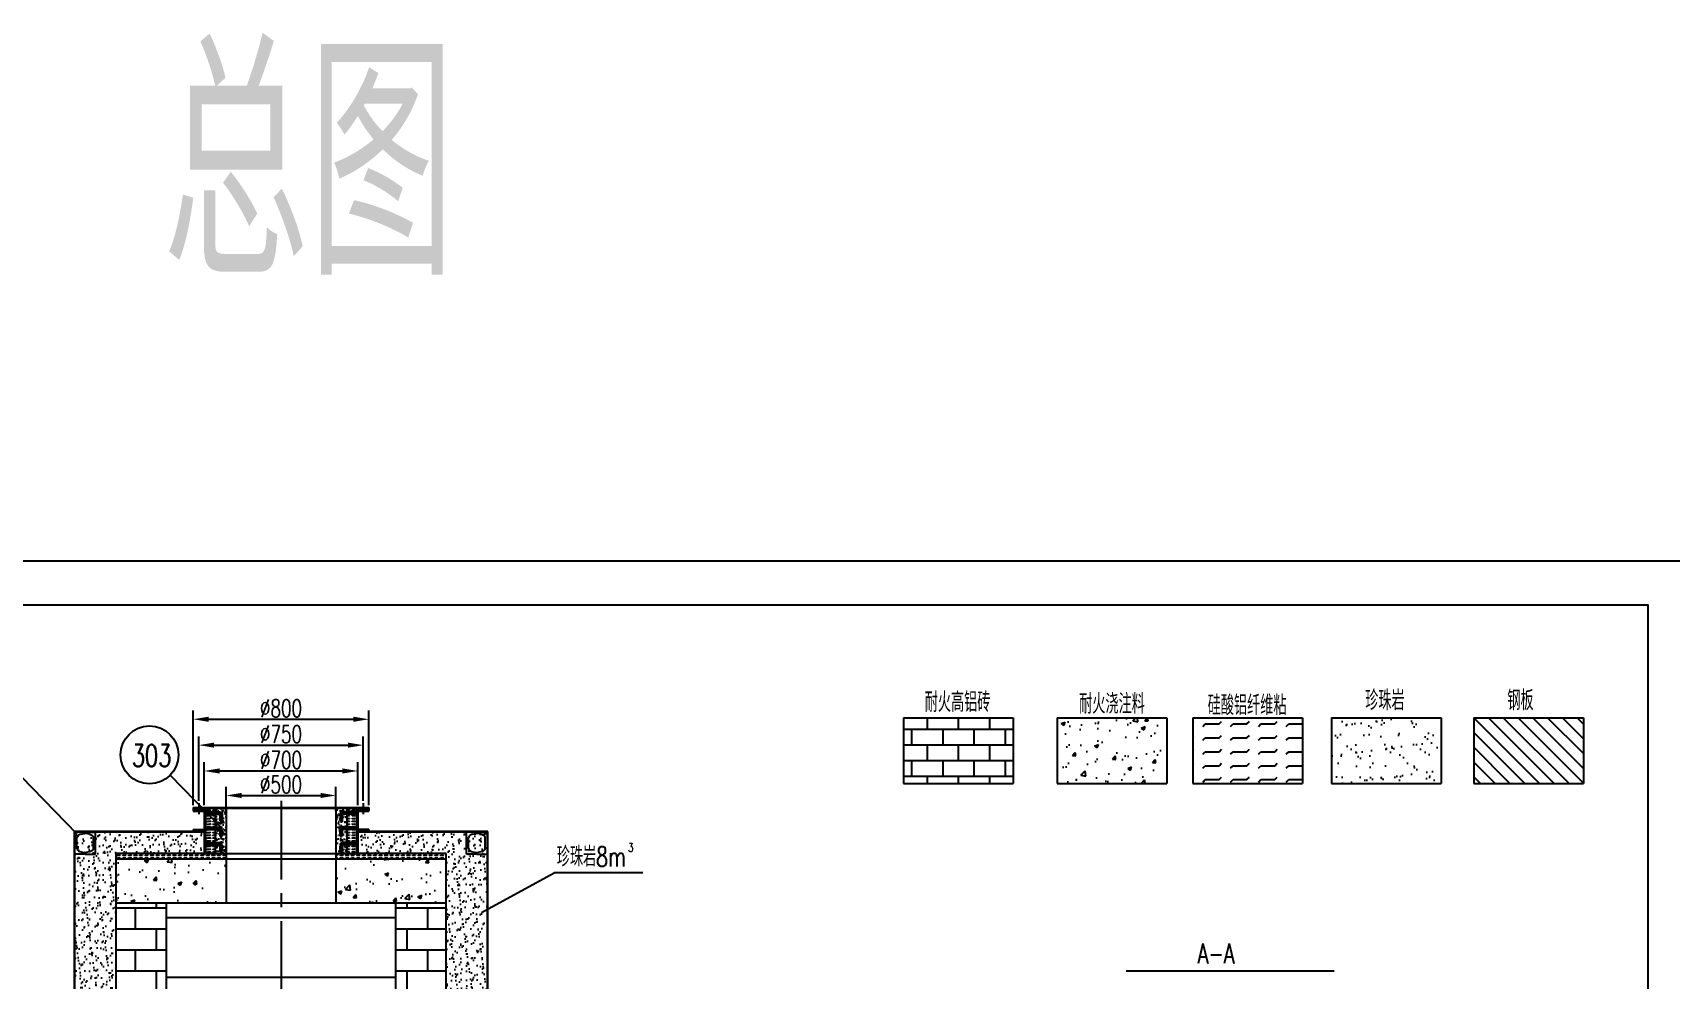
# Model space of a CAD drawing. Extents: x 27542 to 56237, y 49523 to 60382.
# Drawn here: x 36057 to 43522, y 56017 to 60331 of the extents above; entities that cross this region are included whole.
import ezdxf

# ---------------------------------------------------------------- set-up
doc = ezdxf.new("R2010")
doc.units = 0
doc.header["$LTSCALE"] = 2
doc.header["$PDMODE"] = 2
doc.linetypes.add('CENTER', pattern=[50.8, 31.75, -6.35, 6.35, -6.35])
doc.layers.get('0').update_dxf_attribs({"linetype": 'CONTINUOUS'})
doc.layers.get('DEFPOINTS').update_dxf_attribs({"linetype": 'CONTINUOUS'})
for name, color, linetype in [('3中心线', 1, 'CENTER'), ('5文字标注', 4, 'CONTINUOUS'), ('6剖面线', 6, 'CONTINUOUS')]:
    doc.layers.add(name, color=color, linetype=linetype)
doc.styles.add('ABO', font='simplex.shx', dxfattribs={"width": 0.7, "bigfont": 'hzdx.shx'})
doc.styles.add('HZ', font='simplex.shx', dxfattribs={"width": 0.7, "bigfont": 'hzdx.shx'})
doc.dimstyles.new('1-20', dxfattribs={"dimscale": 20, "dimtxt": 4, "dimasz": 3.5, "dimexe": 2, "dimexo": 0.5, "dimgap": 0.5, "dimtad": 3, "dimdec": 4, "dimdsep": 46, "dimlunit": 6, "dimtxsty": 'ABO', "dimcen": 0.5, "dimclrd": 256, "dimclre": 256, "dimclrt": 256, "dimadec": 0, "dimazin": 0, "dimtfac": 1, "dimtdec": 4, "dimtmove": 0, "dimatfit": 3, "dimfxl": 0, "dimtolj": 1, "dimtzin": 0, "dimlwd": -1, "dimlwe": -1, "dimarcsym": 0})
pattern_1 = [(0, (-717.75, 334.99), (0, 95.25), []), (90, (-717.75, 334.99), (-190.5, 1e-14), [95.25, -95.25]), (90, (-622.5, 334.99), (-190.5, 1e-14), [-95.25, 95.25])]
pattern_2 = [(45, (-19715.161, 35655.2674), (-4.49012806, 4.49012806), [])]
pattern_3 = [(50, (-20678.066, 35642.94), (36.436934, -3.187817), [3.81, -41.91]), (355, (-20678.066, 35642.94), (-7.048565, 38.211329), [3.048, -33.528]), (100.451, (-20675.03, 35642.674), (29.3885, 35.023338), [3.238, -35.618]), (46.1842, (-20678.066, 35653.1), (54.215808, -8.408466), [5.715, -62.865]), (96.6356, (-20673.55, 35652.4), (47.480847, 49.48511), [4.857, -53.427]), (351.184, (-20678.066, 35653.1), (47.48092, 49.485024), [4.572, -50.292]), (21, (-20672.986, 35650.56), (30.322976, -20.453104), [3.81, -41.91]), (326, (-20672.986, 35650.56), (12.360406, 36.837593), [3.048, -33.528]), (71.4514, (-20670.46, 35648.855), (42.683298, 16.384572), [3.238, -35.618]), (37.5, (-20678.066, 35642.94), (0.6177207, 16.9110078), [0, -33.1216, 0, -34.036, 0, -33.655]), (7.5, (-20678.066, 35642.94), (13.3639325, 20.036115), [0, -19.4056, 0, -32.3596, 0, -12.827]), (327.5, (-20689.395, 35642.94), (27.118119, -1.1457488), [0, -12.7, 0, -39.624, 0, -52.578]), (317.5, (-20694.475, 35642.94), (29.625836, 5.085298), [0, -16.51, 0, -26.3144, 0, -37.338])]
pattern_4 = [(0, (-20678.066, 35642.94), (0, 12.7), [12.7, -12.7]), (45, (-20665.366, 35642.94), (9e-16, 12.7000055), [3.175, -11.61052, 3.175, -17.96052])]
pattern_5 = [(315, (-20678.066, 35642.9396), (4.49012806, 4.49012806), [])]
pattern_6 = [(50, (-717.75, 334.99), (182.18467, -15.9391), [19.05, -209.55]), (355, (-717.75, 334.99), (-35.24283, 191.05664), [15.24, -167.64]), (100.451, (-702.57, 333.66), (146.9425, 175.1167), [16.19, -178.09]), (46.1842, (-717.75, 385.79), (271.07904, -42.0423), [28.575, -314.325]), (96.6356, (-695.16, 382.28), (237.4042, 247.4256), [24.285, -267.135]), (351.184, (-717.75, 385.8), (237.4046, 247.4251), [22.86, -251.46]), (21, (-692.35, 373.09), (151.61488, -102.26552), [19.05, -209.55]), (326, (-692.35, 373.09), (61.80203, 184.18797), [15.24, -167.64]), (71.4514, (-679.72, 364.57), (213.4165, 81.92286), [16.19, -178.09]), (37.5, (-717.75, 334.99), (3.088603, 84.55504), [0, -165.608, 0, -170.18, 0, -168.275]), (7.5, (-717.75, 334.99), (66.81966, 100.18057), [0, -97.028, 0, -161.798, 0, -64.135]), (327.5, (-774.394, 334.99), (135.590595, -5.728744), [0, -63.5, 0, -198.12, 0, -262.89]), (317.5, (-799.79, 334.99), (148.12918, 25.4265), [0, -82.55, 0, -131.572, 0, -186.69])]
pattern_7 = [(0, (-717.752, 334.988), (0, 12.7), [12.7, -12.7]), (45, (-705.052, 334.988), (9e-16, 12.7000055), [3.175, -11.61052, 3.175, -17.96052])]
pattern_8 = [(127.5, (-717.75, 334.988), (-48.941324, -1.600031), [0, -38.608, 0, -43.18, 0, -41.275]), (97.5, (-717.75, 334.99), (-71.68251, 44.95233), [0, -20.828, 0, -34.798, 0, -13.335]), (57.5, (-717.75, 303.746), (-0.143718, 79.099237), [0, -12.7, 0, -45.72, 0, -59.69]), (47.5, (-717.75, 303.746), (-22.29293, 76.355645), [0, -6.35, 0, -29.972, 0, -34.29])]

# ---------------------------------------------------------------- blocks, each defined once
blk = doc.blocks.new('*D215')
at = {"layer": '5文字标注'}
for p, q in [((36838.6, 56810.1), (36838.6, 57006.6)), ((36908.6, 56966.6), (37468.6, 56966.6)), ((37538.6, 56810.1), (37538.6, 57006.6))]:
    blk.add_line(p, q, dxfattribs=at)
for points in [[(36908.6, 56978.3), (36908.6, 56955), (36838.6, 56966.6)], [(37468.6, 56978.3), (37468.6, 56955), (37538.6, 56966.6)]]:
    blk.add_solid(points, dxfattribs=at)
at = {"layer": 'DEFPOINTS', "color": 0}
for p in [(37538.6, 56966.6), (36838.6, 56800.1), (37538.6, 56800.1)]:
    blk.add_point(p, dxfattribs=at)
at = {"layer": '5文字标注', "insert": (37188.6, 57016.6), "char_height": 80, "attachment_point": 5, "style": 'ABO'}
blk.add_mtext('\\A1;%%c700', dxfattribs=at)
blk = doc.blocks.new('*D214')
at = {"layer": '5文字标注'}
for p, q in [((36788.6, 56810.1), (36788.6, 57242.4)), ((36858.6, 57202.4), (37518.6, 57202.4)), ((37588.6, 56810.1), (37588.6, 57242.4))]:
    blk.add_line(p, q, dxfattribs=at)
for points in [[(36858.6, 57214.1), (36858.6, 57190.7), (36788.6, 57202.4)], [(37518.6, 57214.1), (37518.6, 57190.7), (37588.6, 57202.4)]]:
    blk.add_solid(points, dxfattribs=at)
at = {"layer": 'DEFPOINTS', "color": 0}
for p in [(37588.6, 57202.4), (36788.6, 56800.1), (37588.6, 56800.1)]:
    blk.add_point(p, dxfattribs=at)
at = {"layer": '5文字标注', "insert": (37188.6, 57252.4), "char_height": 80, "attachment_point": 5, "style": 'ABO'}
blk.add_mtext('\\A1;%%c800', dxfattribs=at)
blk = doc.blocks.new('*D213')
at = {"layer": '5文字标注'}
for p, q in [((36813.6, 56830.1), (36813.6, 57124.3)), ((37563.6, 56830.1), (37563.6, 57124.3)), ((36883.6, 57084.3), (37493.6, 57084.3))]:
    blk.add_line(p, q, dxfattribs=at)
for points in [[(36883.6, 57096), (36883.6, 57072.7), (36813.6, 57084.3)], [(37493.6, 57096), (37493.6, 57072.7), (37563.6, 57084.3)]]:
    blk.add_solid(points, dxfattribs=at)
at = {"layer": 'DEFPOINTS', "color": 0}
for p in [(37563.6, 57084.3), (36813.6, 56820.1), (37563.6, 56820.1)]:
    blk.add_point(p, dxfattribs=at)
at = {"layer": '5文字标注', "insert": (37188.6, 57134.3), "char_height": 80, "attachment_point": 5, "style": 'ABO'}
blk.add_mtext('\\A1;%%c750', dxfattribs=at)
blk = doc.blocks.new('*D212')
at = {"layer": '5文字标注'}
for p, q in [((36938.6, 56783.6), (36938.6, 56894.9)), ((37438.6, 56783.6), (37438.6, 56894.9)), ((37008.6, 56854.9), (37368.6, 56854.9))]:
    blk.add_line(p, q, dxfattribs=at)
for points in [[(37008.6, 56866.6), (37008.6, 56843.3), (36938.6, 56854.9)], [(37368.6, 56866.6), (37368.6, 56843.3), (37438.6, 56854.9)]]:
    blk.add_solid(points, dxfattribs=at)
at = {"layer": 'DEFPOINTS', "color": 0}
for p in [(37438.6, 56854.9), (36938.6, 56773.6), (37438.6, 56773.6)]:
    blk.add_point(p, dxfattribs=at)
at = {"layer": '5文字标注', "insert": (37188.6, 56904.9), "char_height": 80, "attachment_point": 5, "style": 'ABO'}
blk.add_mtext('\\A1;%%c500', dxfattribs=at)
blk = doc.blocks.new('A$C54617CEC')
for p, q in [((0, 0), (0, 100)), ((48, 100), (0, 100)), ((10, 25), (10, 75)), ((30, 90), (43, 93)), ((48, 98), (48, 100)), ((30, 10), (43, 7)), ((48, 0), (48, 2)), ((48, 0), (0, 0))]:
    blk.add_line(p, q)
for centre, radius, start, end in [((29.4, 70), 20, 88.13962, 165.60018), ((43, 98), 5, 270, 0), ((29.4, 30), 20, 194.39982, 271.86038), ((43, 2), 5, 0, 90)]:
    blk.add_arc(centre, radius, start, end)

msp = doc.modelspace()

# ---------------------------------------------------------------- hatches: boundary and pattern name
at = {"layer": '6剖面线', "ltscale": 0.1}
h = msp.add_hatch(dxfattribs=at)
h.set_pattern_fill('AR-B816', color=256, scale=0.35, style=0)
h.set_pattern_definition([(0, (-687.306, 74083.14), (0, 71.12), []), (90, (-687.306, 74083.14), (-71.12, 71.12), [71.12, -71.12])])
h.paths.add_polyline_path([(40526.30278, 56909.0116), (40526.30278, 57209.0116), (40026.30278, 57209.0116), (40026.30278, 56909.0116)])
h = msp.add_hatch(dxfattribs=at)
h.set_pattern_fill('AR-CONC', color=256, style=0)
h.set_pattern_definition([(50, (13, 76018.5), (182.18467, -15.9391), [19.05, -209.55]), (355, (13, 76018.5), (-35.2428, 191.05664), [15.24, -167.64]), (100.451, (28.18, 76017.18), (146.9425, 175.1167), [16.19, -178.09]), (46.1842, (13, 76069.3), (271.079, -42.0423), [28.575, -314.325]), (96.6356, (35.6, 76065.8), (237.4042, 247.4256), [24.285, -267.135]), (351.184, (13, 76069.3), (237.4046, 247.4251), [22.86, -251.46]), (21, (38.4, 76056.6), (151.6149, -102.2655), [19.05, -209.55]), (326, (38.4, 76056.6), (61.802, 184.188), [15.24, -167.64]), (71.4514, (51.03, 76048.09), (213.4165, 81.92286), [16.19, -178.09]), (37.5, (13, 76018.51), (3.0886, 84.55504), [0, -165.608, 0, -170.18, 0, -168.275]), (7.5, (13, 76018.51), (66.81966, 100.18057), [0, -97.028, 0, -161.798, 0, -64.135]), (327.5, (-43.64, 76018.51), (135.5906, -5.72874), [0, -63.5, 0, -198.12, 0, -262.89]), (317.5, (-69.04, 76018.51), (148.12918, 25.4265), [0, -82.55, 0, -131.572, 0, -186.69])])
h.paths.add_polyline_path([(40726.60857, 57209.0116), (40726.60857, 56909.0116), (41226.60857, 56909.0116), (41226.60857, 57209.0116)])
at = {"layer": '6剖面线'}
h = msp.add_hatch(dxfattribs=at)
h.set_pattern_fill('FLEX', color=256, scale=10, style=0)
h.set_pattern_definition([(0, (0, -159.51), (0, 63.5), [63.5, -63.5]), (45, (63.5, -159.51), (4e-15, 63.500027), [15.875, -58.0526, 15.875, -89.8026])])
h.paths.add_polyline_path([(41845.89972, 56909.0116), (41845.89972, 57209.0116), (41345.89972, 57209.0116), (41345.89972, 56909.0116)])
h = msp.add_hatch(dxfattribs=at)
h.set_pattern_fill('AR-SAND', color=256, scale=2, style=0)
h.set_pattern_definition([(37.5, (-100928.11, 54005.08), (-3.200063, 97.882647), [0, -77.216, 0, -86.36, 0, -82.55]), (7.5, (-100928.11, 54005.08), (89.90466, 143.36502), [0, -41.656, 0, -69.596, 0, -26.67]), (327.5, (-100990.596, 54005.08), (158.198474, 0.287437), [0, -25.4, 0, -91.44, 0, -119.38]), (317.5, (-100990.6, 54005.08), (152.71129, 44.58586), [0, -12.7, 0, -59.944, 0, -68.58])])
h.paths.add_polyline_path([(42478.26252, 56909.0116), (42478.26252, 57209.0116), (41978.26252, 57209.0116), (41978.26252, 56909.0116)])
h = msp.add_hatch(dxfattribs=at)
h.set_pattern_fill('ANSI31', color=256, scale=15, angle=90, style=0)
h.set_pattern_definition([(135, (-100862.365, 54005.077), (-33.67596, -33.67596), [])])
h.paths.add_polyline_path([(43126.09677, 56909.0116), (43126.09677, 57209.0116), (42626.09677, 57209.0116), (42626.09677, 56909.0116)])
h = msp.add_hatch(dxfattribs=at)
h.set_pattern_fill('LINE', color=256, scale=2, angle=45, style=0)
h.paths.add_polyline_path([(36804.55921, 56800.13406), (36788.55921, 56800.13406), (36788.55921, 56784.13406), (36804.55921, 56784.13406)])
h.paths.add_polyline_path([(36822.55921, 56784.13406), (36838.55921, 56784.13406), (36838.55921, 56788.30425), (36827.05496, 56800.13406), (36822.55921, 56800.13406)])
h.paths.add_polyline_path([(36838.55921, 56788.30425), (36838.55921, 56800.13406), (36827.05496, 56800.13406)], flags=17)
h = msp.add_hatch(dxfattribs=at)
h.set_pattern_fill('LINE', color=256, scale=2, angle=315, style=0)
h.set_pattern_definition(pattern_5)
h.paths.add_polyline_path([(36844.55921, 56795.13406), (36838.55921, 56795.13406), (36838.55921, 56590.13406), (36844.55921, 56590.13406)])
h = msp.add_hatch(dxfattribs=at)
h.set_pattern_fill('FLEX', color=256, scale=2, style=0)
h.set_pattern_definition(pattern_4)
h.paths.add_polyline_path([(36880.79301, 56780.13406, 0.0581894069), (36881.96075, 56790.13406, 0.028872928), (36881.67178, 56795.13406), (36844.55921, 56795.13406), (36844.55921, 56780.13406)])
h.paths.add_polyline_path([(36888.55921, 56795.13406), (36881.67178, 56795.13406, -0.028872928), (36881.96075, 56790.13406, -0.0581894069), (36880.79301, 56780.13406), (36888.55921, 56780.13406)])
h.paths.add_polyline_path([(36877.07796, 56770.13406), (36844.55921, 56770.13406), (36844.55921, 56747.14925, 0.2429148687)], flags=17)
h.paths.add_polyline_path([(36888.55921, 56770.13406), (36877.07796, 56770.13406, -0.2429148687), (36844.55921, 56747.14925), (36844.55921, 56710.13406), (36888.55921, 56710.13406)])
h.paths.add_polyline_path([(36844.55921, 56640.13406), (36888.55921, 56640.13406), (36888.55921, 56700.13406), (36844.55921, 56700.13406)])
h.paths.add_polyline_path([(36888.55921, 56630.13406), (36844.55921, 56630.13406), (36844.55921, 56590.13406), (36888.55921, 56590.13406)])
at = {"layer": '6剖面线', "ltscale": 15}
h = msp.add_hatch(dxfattribs=at)
h.set_pattern_fill('AR-CONC', color=256, scale=0.2, style=0)
h.set_pattern_definition(pattern_3)
h.paths.add_polyline_path([(36938.55921, 56795.13406), (36888.55921, 56795.13406), (36888.55921, 56780.13406), (36904.55921, 56780.13406, -0.4142135624), (36919.55921, 56765.13406), (36919.55921, 56740.13406), (36909.55921, 56740.13406), (36909.55921, 56765.13406, 0.4142135624), (36904.55921, 56770.13406), (36888.55921, 56770.13406), (36888.55921, 56710.13406), (36904.55921, 56710.13406, -0.4142135624), (36919.55921, 56695.13406), (36919.55921, 56670.13406), (36909.55921, 56670.13406), (36909.55921, 56695.13406, 0.4142135624), (36904.55921, 56700.13406), (36888.55921, 56700.13406), (36888.55921, 56640.13406), (36904.55921, 56640.13406, -0.4142135624), (36919.55921, 56625.13406), (36919.55921, 56600.13406), (36909.55921, 56600.13406), (36909.55921, 56625.13406, 0.4142135624), (36904.55921, 56630.13406), (36888.55921, 56630.13406), (36888.55921, 56590.13406), (36938.55921, 56590.13406)])
h = msp.add_hatch(dxfattribs=at)
h.set_pattern_fill('AR-CONC', color=256, scale=0.2, style=0)
h.set_pattern_definition(pattern_3)
h.paths.add_polyline_path([(37472.55921, 56710.13406), (37488.55921, 56710.13406), (37488.55921, 56770.13406), (37472.55921, 56770.13406, 0.4142135624), (37467.55921, 56765.13406), (37467.55921, 56740.13406), (37457.55921, 56740.13406), (37457.55921, 56765.13406, -0.4142135624), (37472.55921, 56780.13406), (37488.55921, 56780.13406), (37488.55921, 56795.13406), (37438.55921, 56795.13406), (37438.55921, 56590.13406), (37488.55921, 56590.13406), (37488.55921, 56630.13406), (37472.55921, 56630.13406, 0.4142135624), (37467.55921, 56625.13406), (37467.55921, 56600.13406), (37457.55921, 56600.13406), (37457.55921, 56625.13406, -0.4142135624), (37472.55921, 56640.13406), (37488.55921, 56640.13406), (37488.55921, 56700.13406), (37472.55921, 56700.13406, 0.4142135624), (37467.55921, 56695.13406), (37467.55921, 56670.13406), (37457.55921, 56670.13406), (37457.55921, 56695.13406, -0.4142135624)])
at = {"layer": '6剖面线'}
h = msp.add_hatch(dxfattribs=at)
h.set_pattern_fill('FLEX', color=256, scale=2, style=0)
h.set_pattern_definition(pattern_4)
h.paths.add_polyline_path([(37488.55921, 56795.13406), (37488.55921, 56780.13406), (37532.55921, 56780.13406), (37532.55921, 56795.13406)])
h.paths.add_polyline_path([(37532.55921, 56770.13406), (37488.55921, 56770.13406), (37488.55921, 56710.13406), (37532.55921, 56710.13406)])
h.paths.add_polyline_path([(37532.55921, 56700.13406), (37488.55921, 56700.13406), (37488.55921, 56640.13406), (37532.55921, 56640.13406)])
h.paths.add_polyline_path([(37488.55921, 56630.13406), (37488.55921, 56590.13406), (37532.55921, 56590.13406), (37532.55921, 56630.13406)])
h = msp.add_hatch(dxfattribs=at)
h.set_pattern_fill('LINE', color=256, scale=2, angle=315, style=0)
h.set_pattern_definition(pattern_5)
h.paths.add_polyline_path([(37532.55921, 56590.13406), (37538.55921, 56590.13406), (37538.55921, 56795.13406), (37532.55921, 56795.13406)])
h = msp.add_hatch(dxfattribs=at)
h.set_pattern_fill('LINE', color=256, scale=2, angle=45, style=0)
h.paths.add_polyline_path([(37538.55921, 56784.13406), (37554.55921, 56784.13406), (37554.55921, 56800.13406), (37538.55921, 56800.13406)])
h.paths.add_polyline_path([(37572.55921, 56784.13406), (37588.55921, 56784.13406), (37588.55921, 56800.13406), (37572.55921, 56800.13406)])
at = {"layer": '6剖面线', "ltscale": 5}
h = msp.add_hatch(dxfattribs=at)
h.set_pattern_fill('AR-SAND', color=256, angle=90, style=0)
h.set_pattern_definition(pattern_8)
h.paths.add_polyline_path([(36435.55921, 56590.13406), (36838.55921, 56590.13406), (36838.55921, 56688.13406), (36247.55921, 56688.13406), (36247.55921, 55028.13518), (36433.34696, 55151.46662), (36435.55921, 55148.13406), (36435.55921, 55154.13406)])
at = {"layer": '6剖面线'}
h = msp.add_hatch(dxfattribs=at)
h.set_pattern_fill('LINE', color=256, scale=2, angle=45, style=0)
h.set_pattern_definition(pattern_2)
h.paths.add_polyline_path([(36838.55921, 56690.13406), (36838.55921, 56700.13406), (36788.55921, 56700.13406), (36788.55921, 56690.13406)])
h = msp.add_hatch(dxfattribs=at)
h.set_pattern_fill('LINE', color=256, scale=2, angle=45, style=0)
h.set_pattern_definition(pattern_2)
h.paths.add_polyline_path([(37588.55921, 56690.13406), (37588.55921, 56700.13406), (37538.55921, 56700.13406), (37538.55921, 56690.13406)])
at = {"layer": '6剖面线', "ltscale": 5}
h = msp.add_hatch(dxfattribs=at)
h.set_pattern_fill('AR-SAND', color=256, angle=90, style=0)
h.set_pattern_definition(pattern_8)
h.paths.add_polyline_path([(37941.55921, 55152.93518), (38129.55921, 55028.13518), (38129.55921, 56688.13406), (37538.55921, 56688.13406), (37538.55921, 56590.13406), (37941.55921, 56590.13406)])
at = {"layer": '6剖面线'}
h = msp.add_hatch(dxfattribs=at)
h.set_pattern_fill('FLEX', color=256, scale=2, style=0)
h.set_pattern_definition(pattern_7)
h.paths.add_polyline_path([(36435.55921, 56590.13406), (36435.55921, 56566.13406), (36938.55921, 56566.13406), (36938.55921, 56590.13406), (36838.55921, 56590.13406)])
h = msp.add_hatch(dxfattribs=at)
h.set_pattern_fill('FLEX', color=256, scale=2, style=0)
h.set_pattern_definition(pattern_7)
h.paths.add_polyline_path([(37538.55921, 56590.13406), (37438.55921, 56590.13406), (37438.55921, 56566.13406), (37941.55921, 56566.13406), (37941.55921, 56590.13406)])
at = {"layer": '6剖面线', "ltscale": 15}
h = msp.add_hatch(dxfattribs=at)
h.set_pattern_fill('AR-CONC', color=256, style=0)
h.set_pattern_definition(pattern_6)
h.paths.add_polyline_path([(36435.55921, 56566.13406), (36435.55921, 56366.13406), (36938.55921, 56366.13406), (36938.55921, 56566.13406)])
h = msp.add_hatch(dxfattribs=at)
h.set_pattern_fill('AR-CONC', color=256, style=0)
h.set_pattern_definition(pattern_6)
h.paths.add_polyline_path([(37438.55921, 56566.13406), (37438.55921, 56366.13406), (37941.55921, 56366.13406), (37941.55921, 56566.13406)])
h = msp.add_hatch(dxfattribs=at)
h.set_pattern_fill('BRICK', color=256, scale=15, style=0)
h.set_pattern_definition(pattern_1)
h.paths.add_polyline_path([(36435.55921, 55482.13406), (36665.55921, 55482.13406), (36665.55921, 56366.13406), (36435.55921, 56366.13406)])
h = msp.add_hatch(dxfattribs=at)
h.set_pattern_fill('BRICK', color=256, scale=15, style=0)
h.set_pattern_definition(pattern_1)
h.paths.add_polyline_path([(37711.55921, 55482.13406), (37941.55921, 55482.13406), (37941.55921, 56366.13406), (37711.55921, 56366.13406)])

# ---------------------------------------------------------------- linework, layer by layer
at = {"ltscale": 0.1}
for p, q in [((40026.30278, 57209.0116), (40026.30278, 56909.0116)), ((40026.30278, 57209.0116), (40526.30278, 57209.0116)), ((40526.30278, 57209.0116), (40526.30278, 56909.0116)), ((40726.60857, 57209.0116), (40726.60857, 56909.0116)), ((40726.60857, 57209.0116), (41226.60857, 57209.0116)), ((41226.60857, 57209.0116), (41226.60857, 56909.0116)), ((41345.89972, 57209.0116), (41345.89972, 56909.0116)), ((41345.89972, 57209.0116), (41845.89972, 57209.0116)), ((41845.89972, 57209.0116), (41845.89972, 56909.0116)), ((41978.26252, 57209.0116), (42478.26252, 57209.0116)), ((41978.26252, 57209.0116), (41978.26252, 56909.0116)), ((42478.26252, 57209.0116), (42478.26252, 56909.0116)), ((42626.09677, 57209.0116), (42626.09677, 56909.0116)), ((42626.09677, 57209.0116), (43126.09677, 57209.0116)), ((43126.09677, 57209.0116), (43126.09677, 56909.0116)), ((40026.30278, 56909.0116), (40526.30278, 56909.0116)), ((40726.60857, 56909.0116), (41226.60857, 56909.0116)), ((41345.89972, 56909.0116), (41845.89972, 56909.0116)), ((41978.26252, 56909.0116), (42478.26252, 56909.0116)), ((42626.09677, 56909.0116), (43126.09677, 56909.0116))]:
    msp.add_line(p, q, dxfattribs=at)
for p, q in [((36788.55921, 56800.13406), (36788.55921, 56784.13406)), ((36788.55921, 56800.13406), (37588.55921, 56800.13406)), ((36788.55921, 56784.13406), (36838.55921, 56784.13406)), ((36804.55921, 56800.13406), (36804.55921, 56784.13406)), ((36822.55921, 56800.13406), (36822.55921, 56784.13406)), ((36838.55921, 56800.13406), (36838.55921, 56590.13406)), ((37538.55921, 56795.13406), (36838.55921, 56795.13406)), ((36844.55921, 56795.13406), (36844.55921, 56590.13406)), ((36844.55921, 56770.13406), (36844.55921, 56780.13406)), ((36844.55921, 56780.13406), (36904.55921, 56780.13406)), ((36844.55921, 56770.13406), (36904.55921, 56770.13406)), ((36888.55921, 56795.13406), (36888.55921, 56780.13406)), ((36888.55921, 56770.13406), (36888.55921, 56710.13406)), ((36909.55921, 56765.13406), (36909.55921, 56740.13406)), ((36909.55921, 56740.13406), (36919.55921, 56740.13406)), ((36919.55921, 56765.13406), (36919.55921, 56740.13406)), ((36938.55921, 56795.13406), (36938.55921, 56590.13406)), ((37438.55921, 56795.13406), (37438.55921, 56590.13406)), ((37457.55921, 56765.13406), (37457.55921, 56740.13406)), ((37467.55921, 56740.13406), (37457.55921, 56740.13406)), ((37467.55921, 56765.13406), (37467.55921, 56740.13406)), ((37532.55921, 56780.13406), (37472.55921, 56780.13406)), ((37532.55921, 56770.13406), (37472.55921, 56770.13406)), ((37488.55921, 56795.13406), (37488.55921, 56780.13406)), ((37488.55921, 56770.13406), (37488.55921, 56710.13406)), ((37532.55921, 56795.13406), (37532.55921, 56590.13406)), ((37532.55921, 56770.13406), (37532.55921, 56780.13406)), ((37538.55921, 56800.13406), (37538.55921, 56590.13406)), ((37538.55921, 56784.13406), (37588.55921, 56784.13406)), ((37554.55921, 56800.13406), (37554.55921, 56784.13406)), ((37572.55921, 56800.13406), (37572.55921, 56784.13406)), ((37588.55921, 56800.13406), (37588.55921, 56784.13406)), ((36245.55921, 56690.13406), (36245.55921, 55026.80752)), ((36838.55921, 56690.13406), (36245.55921, 56690.13406)), ((36838.55921, 56688.13406), (36245.55921, 56688.13406)), ((36247.55921, 56688.13406), (36247.55921, 55028.13518)), ((36788.55921, 56700.13406), (36788.55921, 56690.13406)), ((36788.55921, 56700.13406), (36838.55921, 56700.13406)), ((36788.55921, 56690.13406), (36838.55921, 56690.13406)), ((36844.55921, 56710.13406), (36904.55921, 56710.13406)), ((36844.55921, 56700.13406), (36844.55921, 56710.13406)), ((36844.55921, 56700.13406), (36904.55921, 56700.13406)), ((36888.55921, 56700.13406), (36888.55921, 56640.13406)), ((36909.55921, 56695.13406), (36909.55921, 56670.13406)), ((36909.55921, 56670.13406), (36919.55921, 56670.13406)), ((36919.55921, 56695.13406), (36919.55921, 56670.13406)), ((37457.55921, 56695.13406), (37457.55921, 56670.13406)), ((37467.55921, 56670.13406), (37457.55921, 56670.13406)), ((37467.55921, 56695.13406), (37467.55921, 56670.13406)), ((37532.55921, 56710.13406), (37472.55921, 56710.13406)), ((37532.55921, 56700.13406), (37472.55921, 56700.13406)), ((37488.55921, 56700.13406), (37488.55921, 56640.13406)), ((37532.55921, 56700.13406), (37532.55921, 56710.13406)), ((37588.55921, 56700.13406), (37538.55921, 56700.13406)), ((38131.55921, 56690.13406), (37538.55921, 56690.13406)), ((37588.55921, 56690.13406), (37538.55921, 56690.13406)), ((38131.55921, 56688.13406), (37538.55921, 56688.13406)), ((37588.55921, 56700.13406), (37588.55921, 56690.13406)), ((38129.55921, 55028.13518), (38129.55921, 56688.13406)), ((38131.55921, 55026.80752), (38131.55921, 56690.13406)), ((36435.55921, 56590.13406), (36435.55921, 50790.13406)), ((36838.55921, 56590.13406), (36435.55921, 56590.13406)), ((36838.55921, 56590.13406), (37538.55921, 56590.13406)), ((36844.55921, 56630.13406), (36844.55921, 56640.13406)), ((36844.55921, 56640.13406), (36904.55921, 56640.13406)), ((36844.55921, 56630.13406), (36904.55921, 56630.13406)), ((36888.55921, 56630.13406), (36888.55921, 56590.13406)), ((36909.55921, 56625.13406), (36909.55921, 56600.13406)), ((36909.55921, 56600.13406), (36919.55921, 56600.13406)), ((36919.55921, 56625.13406), (36919.55921, 56600.13406)), ((36938.55921, 56590.13406), (36938.55921, 56366.13406)), ((37438.55921, 56590.13406), (37438.55921, 56366.13406)), ((37457.55921, 56625.13406), (37457.55921, 56600.13406)), ((37467.55921, 56600.13406), (37457.55921, 56600.13406)), ((37467.55921, 56625.13406), (37467.55921, 56600.13406)), ((37532.55921, 56640.13406), (37472.55921, 56640.13406)), ((37532.55921, 56630.13406), (37472.55921, 56630.13406)), ((37488.55921, 56630.13406), (37488.55921, 56590.13406)), ((37532.55921, 56630.13406), (37532.55921, 56640.13406)), ((37941.55921, 56590.13406), (37538.55921, 56590.13406)), ((37941.55921, 54536.13406), (37941.55921, 56590.13406)), ((36435.55921, 56566.13406), (37941.55921, 56566.13406)), ((36435.55921, 56366.13406), (37941.55921, 56366.13406)), ((36665.55921, 56366.13406), (36665.55921, 55120.63406)), ((37711.55921, 55120.63406), (37711.55921, 56366.13406)), ((36665.55921, 56298.13406), (37711.55921, 56298.13406)), ((36665.55921, 56026.13406), (37711.55921, 56026.13406))]:
    msp.add_line(p, q)
msp.add_lwpolyline([(32242.19139, 49722.76865), (43422.19139, 49722.76865), (43422.19139, 57722.76865), (32242.19139, 57722.76865)], close=True)
for centre, radius, start, end in [((36904.55921, 56765.13406), 15, 0, 90), ((36904.55921, 56765.13406), 5, 0, 90), ((37472.55921, 56765.13406), 15, 90, 180), ((37472.55921, 56765.13406), 5, 90, 180), ((36904.55921, 56695.13406), 15, 0, 90), ((36904.55921, 56695.13406), 5, 0, 90), ((37472.55921, 56695.13406), 15, 90, 180), ((37472.55921, 56695.13406), 5, 90, 180), ((36904.55921, 56625.13406), 15, 0, 90), ((36904.55921, 56625.13406), 5, 0, 90), ((37472.55921, 56625.13406), 15, 90, 180), ((37472.55921, 56625.13406), 5, 90, 180)]:
    msp.add_arc(centre, radius, start, end)
at = {"layer": '3中心线', "ltscale": 3}
for p, q in [((36813.55921, 56820.13406), (36813.55921, 56770.13406)), ((37563.55921, 56820.13406), (37563.55921, 56770.13406))]:
    msp.add_line(p, q, dxfattribs=at)
at = {"layer": '3中心线'}
for p, q in [((37188.55921, 56830.13406), (37188.55921, 56540.13406)), ((36839.55921, 56775.13406), (36904.55921, 56775.13406)), ((36914.55921, 56765.13406), (36914.55921, 56734.50204)), ((37462.55921, 56765.13406), (37462.55921, 56734.50204)), ((37537.55921, 56775.13406), (37472.55921, 56775.13406)), ((36839.55921, 56705.13406), (36904.55921, 56705.13406)), ((36914.55921, 56695.13406), (36914.55921, 56664.50204)), ((37462.55921, 56695.13406), (37462.55921, 56664.50204)), ((37537.55921, 56705.13406), (37472.55921, 56705.13406)), ((36839.55921, 56635.13406), (36904.55921, 56635.13406)), ((36914.55921, 56625.13406), (36914.55921, 56594.50204)), ((37462.55921, 56625.13406), (37462.55921, 56594.50204)), ((37537.55921, 56635.13406), (37472.55921, 56635.13406))]:
    msp.add_line(p, q, dxfattribs=at)
at = {"layer": '3中心线', "ltscale": 5}
msp.add_line((37188.55921, 56790.13406), (37188.55921, 50690.13406), dxfattribs=at)
at = {"layer": '3中心线'}
for centre, start, end in [((36904.55921, 56765.13406), 0, 90), ((37472.55921, 56765.13406), 90, 180), ((36904.55921, 56695.13406), 0, 90), ((37472.55921, 56695.13406), 90, 180), ((36904.55921, 56625.13406), 0, 90), ((37472.55921, 56625.13406), 90, 180)]:
    msp.add_arc(centre, 10, start, end, dxfattribs=at)
at = {"layer": '5文字标注'}
for p, q in [((36259.41259, 56678.55222), (35955.01114, 56991.56808)), ((36912.32093, 56712.45511), (36683.60084, 56947.64786)), ((38102.01622, 56321.38483), (38434.61452, 56502.44875)), ((38838.69725, 56502.44875), (38434.61452, 56502.44875))]:
    msp.add_line(p, q, dxfattribs=at)
at = {"layer": '5文字标注', "ltscale": 0.2}
msp.add_line((41042.19014, 56056.06137), (41990.2892, 56056.06137), dxfattribs=at)
at = {"layer": '5文字标注', "ltscale": 5}
msp.add_line((41042.19014, 56056.06137), (41850.82434, 56056.06137), dxfattribs=at)
at = {"layer": '5文字标注'}
msp.add_lwpolyline([(31742.19139, 49522.76865), (43622.19139, 49522.76865), (43622.19139, 57922.76865), (31742.19139, 57922.76865)], close=True, dxfattribs=at)
msp.add_circle((36588.99858, 57039.88444), 132.1256, dxfattribs=at)

# ---------------------------------------------------------------- block references
for p, rotation in [((36247.55925, 56588.13409), 359.9999999999499), ((38033.55925, 56588.13409), 5.019984428145108e-11)]:
    msp.add_blockref('A$C54617CEC', p, dxfattribs=dict(rotation=rotation))
at = {"xscale": -1}
for p, rotation in [((36343.55917, 56588.13409), 359.9999999999499), ((38129.55917, 56588.13409), 5.019984428145108e-11)]:
    msp.add_blockref('A$C54617CEC', p, dxfattribs=dict(at, rotation=rotation))

# ---------------------------------------------------------------- texts
at = {"layer": '5文字标注', "style": 'HZ', "width": 0.7}
for s, height, p in [('总图', 1000, (36650.02187, 59228.55481)), ('耐火高铝砖', 90, (40123.43107, 57235.45647)), ('珍珠岩', 90, (42131.61468, 57243.67159)), ('钢板', 90, (42779.44893, 57243.67159)), ('耐火浇注料', 90, (40827.48635, 57227.85047)), ('硅酸铝纤维粘', 90, (41413.38074, 57221.36529)), ('303', 100, (36508.57069, 56986.57499)), ('珍珠岩8m', 90, (38445.89776, 56531.32019)), ('3', 40, (38771.02859, 56597.65399)), ('A-A', 90, (41367.58178, 56089.67607))]:
    msp.add_text(s, height=height, dxfattribs=at).set_placement(p)

# ---------------------------------------------------------------- dimensions: what is measured, and where the dimension line sits
at = {"layer": '5文字标注'}
for base, p1, p2, text, picture, middle in [((37588.55921, 57202.40554), (36788.55921, 56800.13406), (37588.55921, 56800.13406), '%%c800', '*D214', (37188.55921, 57252.40554)), ((37563.55921, 57084.34148), (36813.55921, 56820.13406), (37563.55921, 56820.13406), '%%c750', '*D213', (37188.55921, 57134.34148)), ((37538.55921, 56966.64272), (36838.55921, 56800.13406), (37538.55921, 56800.13406), '%%c700', '*D215', (37188.55921, 57016.64272)), ((37438.55921, 56854.92277), (36938.55921, 56773.56136), (37438.55921, 56773.56136), '%%c500', '*D212', (37188.55921, 56904.92277))]:
    dim = msp.add_linear_dim(base=base, p1=p1, p2=p2, text=text, dimstyle='1-20', dxfattribs=at)
    dim.commit()
    dim.dimension.update_dxf_attribs({"geometry": picture, "text_midpoint": middle})

doc.saveas('drawing.dxf')
